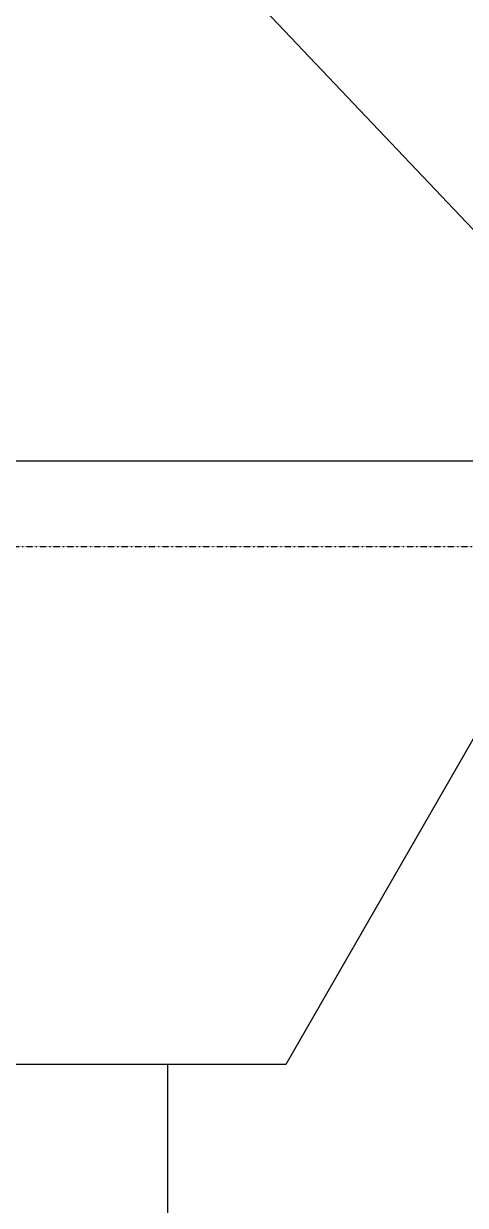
# Model space of a CAD drawing. Header units: millimetres. Extents: x 464 to 50148, y 310 to 56051.
# Drawn here: x 34599 to 36092, y 31193 to 35186 of the extents above; entities that cross this region are included whole.
import ezdxf

# ---------------------------------------------------------------- set-up
doc = ezdxf.new("R2010")
doc.units = ezdxf.units.MM
doc.linetypes.add('DASHDOT', pattern=[1, 0.5, -0.25, 0, -0.25])
for name, color, linetype in [('COL-10 Rev j', 8, 'Continuous'), ('DLN020__', 8, 'DASHDOT'), ('DLN280__', 8, 'Continuous')]:
    doc.layers.add(name, color=color, linetype=linetype)

msp = doc.modelspace()

# ---------------------------------------------------------------- linework, layer by layer
at = {"layer": 'COL-10 Rev j'}
for p, q in [((36659.5, 33709.5), (35484.5, 31669.5)), ((35484.5, 31669.5), (20434.5, 31669.5)), ((35084.5, 31669.5), (35084.5, 29709.5))]:
    msp.add_line(p, q, dxfattribs=at)
at = {"layer": 'DLN020__'}
msp.add_line((1759.5, 33419.5), (45509.5, 33419.5), dxfattribs=at)
at = {"layer": 'DLN280__'}
msp.add_line((32009.5, 38819.5), (36859.5, 33709.5), dxfattribs=at)
msp.add_lwpolyline([(32009.5, 33709.5), (36859.5, 33709.5), (36859.5, 38819.5), (32009.5, 38819.5)], close=True, dxfattribs=at)

doc.saveas('drawing.dxf')
